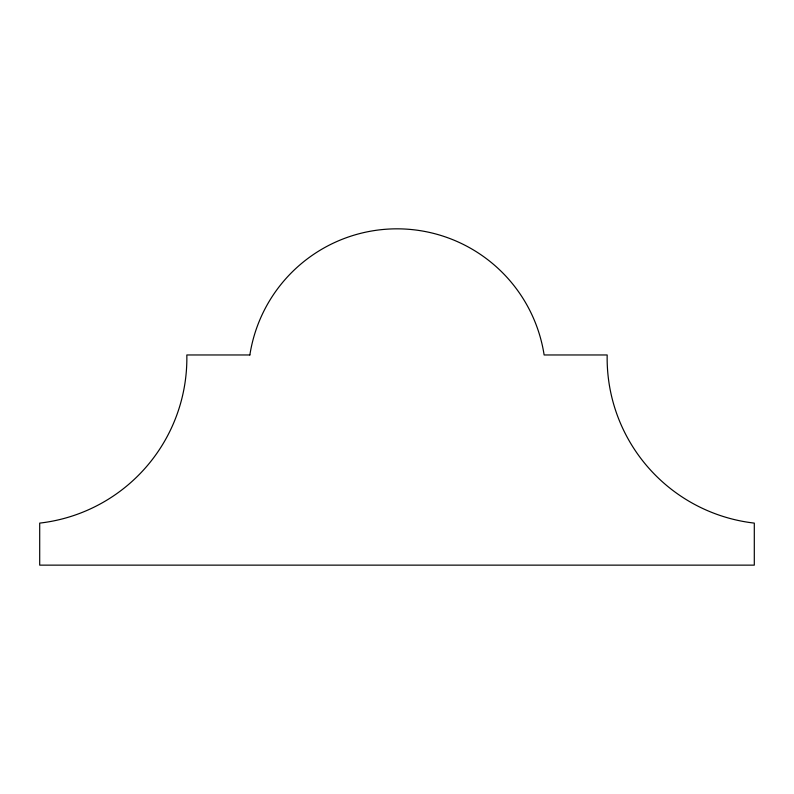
<?xml version="1.0" encoding="UTF-8"?>
<svg xmlns="http://www.w3.org/2000/svg" width="794" height="794" viewBox="0 0 794 794"><rect width="100%" height="100%" fill="white"/><g stroke="black" fill="none" stroke-linecap="round" stroke-linejoin="round"><path stroke-width="1.19" d="M249.872 354.968L186.828 354.968A166.065 166.065 0 0 1 39.7 523.107L39.7 565.139L754.3 565.139L754.3 523.107A166.065 166.065 0 0 1 607.172 354.968L544.128 354.968A148.875 148.875 0 0 0 249.872 354.968"/></g></svg>
